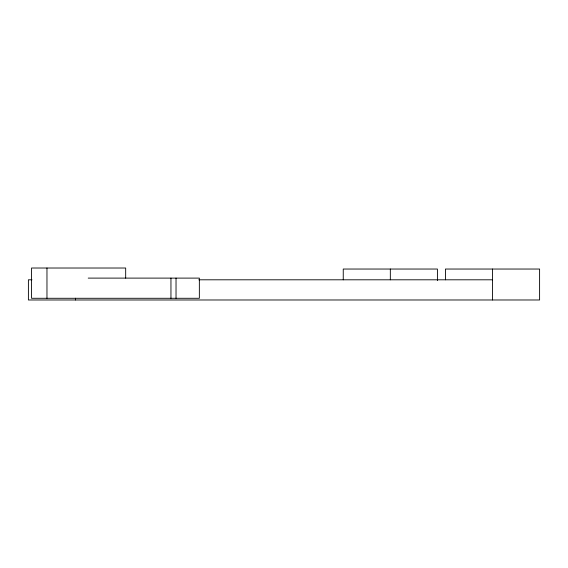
<?xml version="1.0" encoding="UTF-8"?>
<svg xmlns="http://www.w3.org/2000/svg" width="568" height="568" viewBox="0 0 568 568"><rect width="100%" height="100%" fill="white"/><g stroke="black" fill="none" stroke-linecap="round" stroke-linejoin="round"><path stroke-width="0.85" d="M88.218 278.107L199.354 278.107L199.354 298.285L31.552 298.285L31.552 268.018L125.677 268.018L125.677 278.107M31.985 279.804L28.4 279.804L28.4 299.982L539.6 299.982L539.6 269.04L445.433 269.04L445.433 279.804M198.821 279.804L492.513 279.804M492.513 269.04L492.513 299.982M437.417 280.535L437.417 269.04L343.249 269.04L343.249 279.804M390.33 269.04L390.33 279.804M176.03 278.107L176.03 298.285M170.954 278.107L170.954 298.285M75.487 298.228L75.487 299.982M46.967 268.018L46.967 298.285"/></g></svg>
